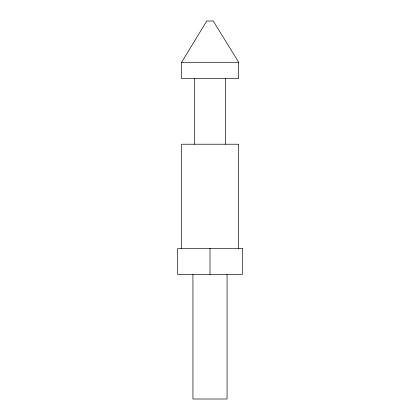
<?xml version="1.0" encoding="UTF-8"?>
<svg xmlns="http://www.w3.org/2000/svg" width="420" height="420" viewBox="0 0 420 420"><rect width="100%" height="100%" fill="white"/><g stroke="black" fill="none" stroke-linecap="round" stroke-linejoin="round"><path stroke-width="0.63" d="M181.571 62.291L206.771 21L213.255 21L238.655 62.291L238.655 78.572L181.571 78.572L181.571 62.291L238.655 62.291M238.655 248.425L238.655 144.223L181.571 144.223L181.571 248.425M227.062 274.475L227.062 399L192.938 399L192.938 274.475M225.372 78.572L225.372 144.223M210 248.425L210 274.475M194.628 78.572L194.628 144.223M242.303 248.425L177.697 248.425L177.697 274.475L242.303 274.475L242.303 248.425"/></g></svg>
